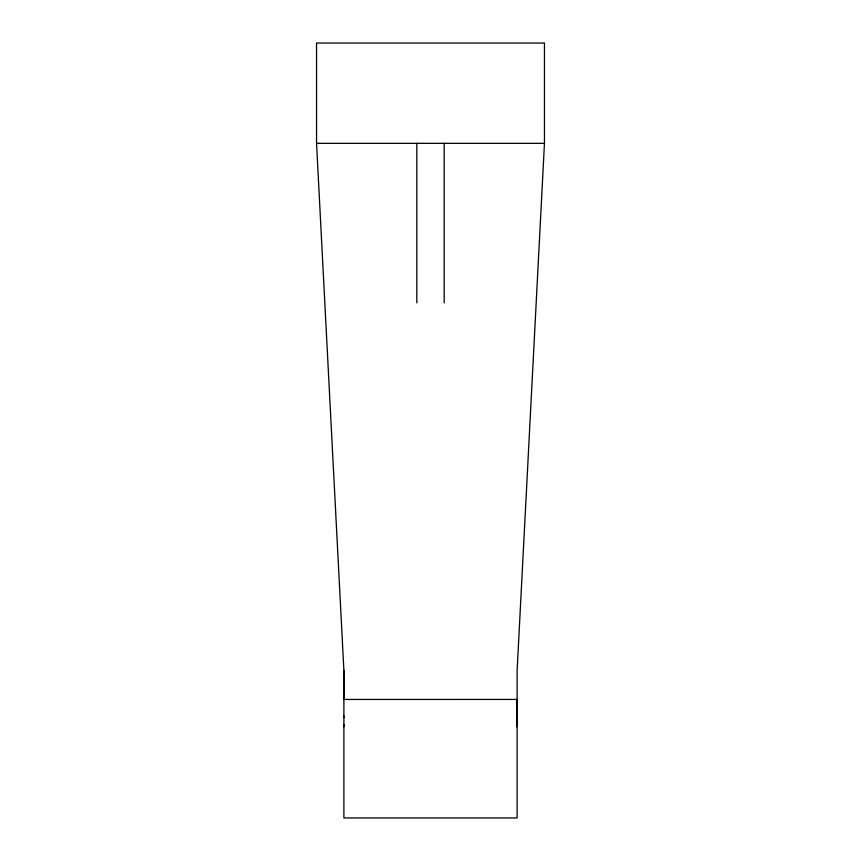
<?xml version="1.0" encoding="UTF-8"?>
<svg xmlns="http://www.w3.org/2000/svg" width="861" height="861" viewBox="0 0 861 861"><rect width="100%" height="100%" fill="white"/><g stroke="black" fill="none" stroke-linecap="round" stroke-linejoin="round"><path stroke-width="1.29" d="M343.894 717.536L343.894 715.954M517.106 726.792L517.117 670.611L544.453 143.335L544.453 43.05L316.547 43.05L316.547 143.335L343.894 670.601L343.894 817.95L517.106 817.95L517.106 699.433L343.894 699.444L343.894 676.498M343.894 675.175L343.894 670.601M343.894 699.433L343.894 698.368M343.894 726.781L343.894 724.359M316.547 143.335L544.453 143.335M444.179 143.335L444.179 302.868M416.821 143.335L416.821 302.868"/></g></svg>
